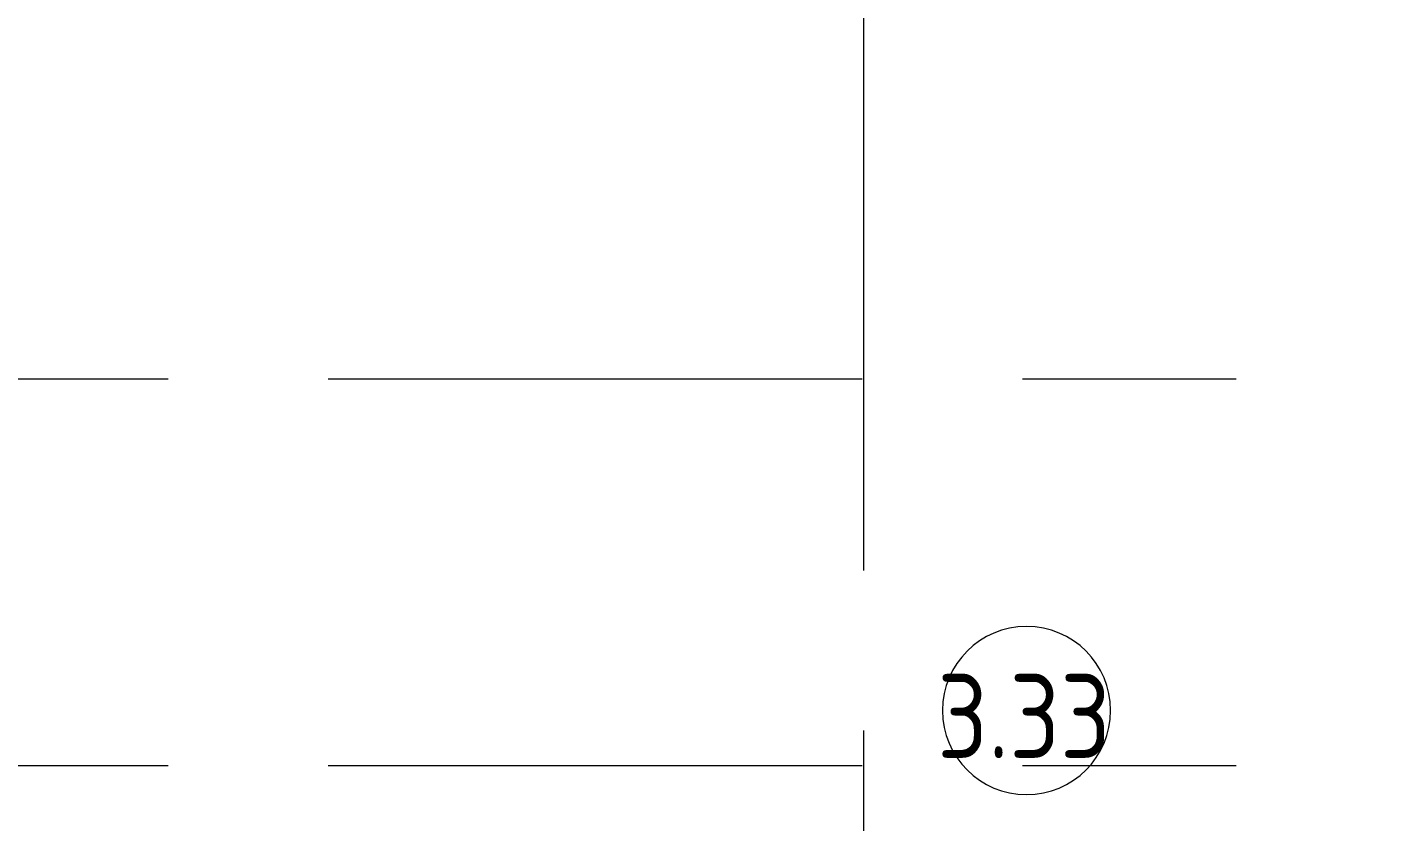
# Model space of a CAD drawing. Header units: millimetres. Extents: x 2623 to 210903, y -8553 to 29000.
# Drawn here: x 49768 to 53796, y 16832 to 19195 of the extents above; entities that cross this region are included whole.
import ezdxf

# ---------------------------------------------------------------- set-up
doc = ezdxf.new("R2010")
doc.units = ezdxf.units.MM
doc.linetypes.add('Осевая', pattern=[3175, 635, -476.25, 1587.5, -476.25])
for name, color, linetype, lineweight in [('A-AREA-IDEN', 7, 'Continuous', 9), ('Оси', 7, 'Continuous', 9), ('Оси-2', 7, 'Осевая', 9)]:
    doc.layers.add(name, color=color, linetype=linetype, lineweight=lineweight)
doc.styles.add('GOST Common_5', font='GOST_Common.ttf', dxfattribs={"width": 0.9, "height": 250})

# ---------------------------------------------------------------- blocks, each defined once
blk = doc.blocks.new('Марка_Помещения - Номер-25198446-План монтажа стен и перегородок 3 этажа в осях 23-33')
at = {"layer": 'A-AREA-IDEN'}
for start, end in [(360, 180), (180, 360)]:
    blk.add_arc((0, 0), 2.5, start, end, dxfattribs=at)

msp = doc.modelspace()

# ---------------------------------------------------------------- linework, layer by layer
at = {"layer": 'Оси'}
msp.add_line((52255.7, 18900), (52255.7, 21400), dxfattribs=at)
at = {"layer": 'Оси-2'}
for p, q in [((52255.7, 593.7), (52255.7, 18900)), ((20977.5, 18150), (59025.7, 18150)), ((20977.5, 17000), (59025.7, 17000))]:
    msp.add_line(p, q, dxfattribs=at)

# ---------------------------------------------------------------- block references
at = {"layer": 'A-AREA-IDEN', "xscale": 99.99999999999993, "yscale": 99.99999999999993, "zscale": 99.99999999999993}
msp.add_blockref('Марка_Помещения - Номер-25198446-План монтажа стен и перегородок 3 этажа в осях 23-33', (52739.7, 17163.5), dxfattribs=at)

# ---------------------------------------------------------------- texts
at = {"layer": 'A-AREA-IDEN', "insert": (52474, 17272), "char_height": 250, "width": 663.797, "attachment_point": 1, "style": 'GOST Common_5'}
msp.add_mtext('3.33', dxfattribs=at)

doc.saveas('drawing.dxf')
